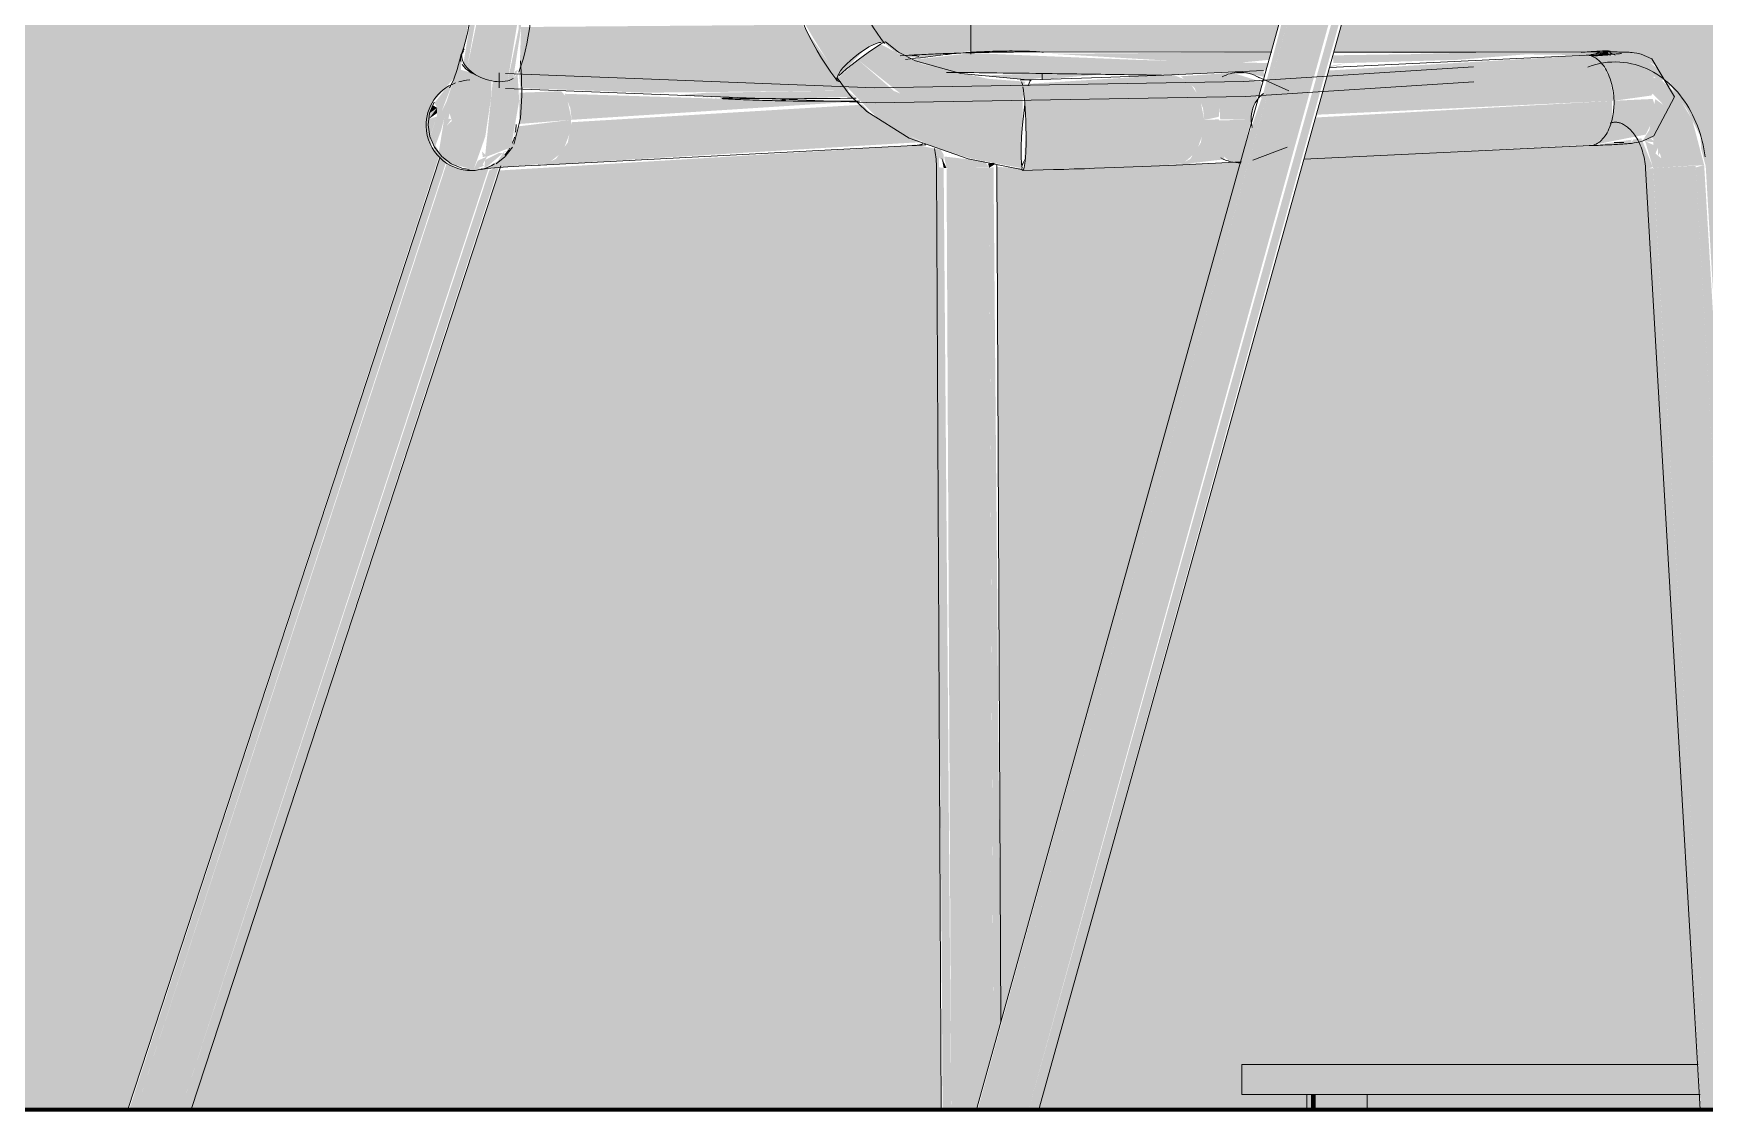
# Model space of a CAD drawing. Header units: inches. Extents: x 20426 to 36348, y -461 to 673.
# Drawn here: x 29198.65 to 29226.38, y 0 to 17.86 of the extents above; entities that cross this region are included whole.
import ezdxf

# ---------------------------------------------------------------- set-up
doc = ezdxf.new("R2010")
doc.units = ezdxf.units.IN
doc.header["$MEASUREMENT"] = 0
doc.linetypes.add('Grid Line 1_2_', pattern=[0.875, 0.5, -0.125, 0.125, -0.125])
for name, color, linetype, lineweight in [('A-FLOR-LEVL', 51, 'Continuous', 9), ('A-WALL', 113, 'Continuous', 13), ('C-TOPO', 7, 'Continuous', 9), ('I-FURN', 30, 'Continuous', 9), ('Q-CASE', 31, 'Continuous', 9)]:
    doc.layers.add(name, color=color, linetype=linetype, lineweight=lineweight)

# ---------------------------------------------------------------- blocks, each defined once
blk = doc.blocks.new('Casework 1 - Casework 1-456223-Elevation - East')
at = {"layer": 'Q-CASE'}
h = blk.add_hatch(color=256, dxfattribs=at)
h.paths.add_polyline_path([(-22519.774, 0), (-22513.177, 0), (-22513.177, 0.25), (-22519.707, 0.25), (-22519.718, 0.008), (-22519.841, 0)], flags=0)
h.paths.add_polyline_path([(-22521.548, 0), (-22520.693, 0), (-22520.707, 0.25), (-22526.289, 0.25), (-22526.289, 0), (-22521.591, 0)], flags=0)
h.paths.add_polyline_path([(-22510.623, 0), (-22505.796, 0.01), (-22505.796, 0.25), (-22512.311, 0.25), (-22512.311, 0), (-22510.996, 0)], flags=0)
h.paths.add_polyline_path([(-22521.392, 15.967), (-22521.392, 15.83), (-22521.366, 15.878), (-22521.37, 15.893)], flags=0)
h.paths.add_polyline_path([(-22521.606, 16.071), (-22521.437, 16.05), (-22521.544, 16.143), (-22521.605, 16.127), (-22521.606, 16.099)], flags=0)
h.paths.add_polyline_path([(-22521.803, 16.099), (-22521.839, 16.049), (-22521.839, 16.091)], flags=0)
h.paths.add_polyline_path([(-22531.668, 0), (-22527.155, 0), (-22527.155, 0.25), (-22528.301, 0.25), (-22528.301, 0.75), (-22520.736, 0.75), (-22521.548, 15.62), (-22521.48, 15.643), (-22521.67, 16.118), (-22522.536, 15.997), (-22527.271, 15.775), (-22530.663, 3.606)], flags=0)
h.paths.add_polyline_path([(-22505.771, 0.75), (-22505.753, 0.75), (-22504.981, 14.03), (-22504.981, 28.75), (-22505.537, 28.75), (-22505.537, 28.5), (-22507.827, 28.5), (-22507.827, 28.75), (-22507.918, 28.75), (-22507.918, 28.5), (-22510.623, 28.5), (-22510.623, 0.75), (-22505.796, 0.75)], flags=0)
h.paths.add_polyline_path([(-22519.736, 0.75), (-22514.866, 0.75), (-22514.866, 28.5), (-22517.57, 28.5), (-22517.57, 28.75), (-22517.662, 28.75), (-22517.662, 28.5), (-22519.952, 28.5), (-22519.952, 28.75), (-22532.8, 28.75), (-22532.8, 27.991), (-22529.528, 27.549), (-22526.968, 27.086), (-22526, 26.833), (-22525.407, 26.533), (-22525.341, 26.436), (-22525.075, 26.204), (-22524.788, 25.758), (-22524.576, 24.778), (-22524.809, 23.547), (-22526.095, 19.993), (-22526.777, 17.549), (-22522.196, 17.495), (-22522.139, 17.495), (-22521.698, 17.465), (-22521.429, 17.329), (-22521.299, 17.117), (-22521.263, 17.089), (-22521.209, 17.089), (-22521.131, 16.899), (-22520.917, 16.602), (-22520.687, 16.143), (-22520.679, 15.944), (-22520.602, 15.658), (-22519.774, 1.407)], flags=0)
h.paths.add_polyline_path([(-22532.298, 1.458), (-22528.325, 15.714), (-22528.493, 15.718), (-22531.917, 15.615), (-22531.957, 15.625), (-22532.368, 15.644), (-22532.3, 1.912)], flags=0)
h.paths.add_polyline_path([(-22520.888, 15.914), (-22520.888, 16.047), (-22520.917, 16.014)], flags=0)
h.paths.add_polyline_path([(-22532.8, 17.532), (-22531.59, 17.552), (-22527.813, 17.55), (-22526.676, 21.414), (-22525.548, 24.575), (-22525.59, 25.084), (-22525.705, 25.388), (-22525.705, 25.436), (-22525.807, 25.592), (-22525.989, 25.745), (-22526.428, 25.888), (-22527.289, 26.133), (-22529.458, 26.532), (-22532.171, 26.916), (-22532.8, 26.992), (-22532.8, 17.548)], flags=0)
h.paths.add_polyline_path([(-22526.59, 25.977), (-22527.108, 26.103), (-22526.628, 25.986)], flags=0)
h.paths.add_polyline_path([(-22504.981, 30), (-22504.981, 36), (-22532.8, 36), (-22532.8, 30), (-22510.996, 30)], flags=0)
for p, q in [((-22527.155, 0), (-22531.674, 0)), ((-22520.683, 0), (-22526.289, 0))]:
    blk.add_line(p, q, dxfattribs=at)
blk = doc.blocks.new('Falcon 7700 Series Pedestal Base - 36_ Square Top x 30_ - Wheelchair Height-460525-Elevation - East')
at = {"layer": 'I-FURN'}
h = blk.add_hatch(color=256, dxfattribs=at)
h.paths.add_polyline_path([(-22431.524, 0.25), (-22423.93, 0.25), (-22423.959, 0.75), (-22431.524, 0.75)], flags=0)
h.paths.add_polyline_path([(-22415.968, 0.25), (-22415.968, 0.75), (-22422.959, 0.75), (-22422.916, 0.25), (-22419.005, 0.25)], flags=0)
for points in [[(-22430.379, 0), (-22430.299, 0), (-22430.299, 0.25), (-22430.379, 0.25)], [(-22430.299, 0), (-22429.513, 0), (-22429.513, 0.25), (-22430.299, 0.25)]]:
    blk.add_hatch(color=256, dxfattribs=at).paths.add_polyline_path(points, flags=0)
for p, q in [((-22431.524, 0.75), (-22423.95, 0.75)), ((-22431.524, 0.25), (-22431.524, 0.75)), ((-22423.921, 0.25), (-22431.524, 0.25)), ((-22430.446, 0.25), (-22430.446, 0)), ((-22429.446, 0), (-22429.446, 0.25)), ((-22430.299, 0), (-22430.379, 0)), ((-22429.513, 0), (-22430.299, 0))]:
    blk.add_line(p, q, dxfattribs=at)
blk = doc.blocks.new('HermanMiller_Collection_Air-Chair_SideChair_Arms - Arms-V112-Elevation - East')
at = {"layer": 'I-FURN'}
for points in [[(-22532.639, 0), (-22532.571, 0), (-22526.792, 20.736), (-22526.942, 20.675), (-22527.948, 16.856), (-22527.996, 16.809), (-22527.971, 16.786), (-22528.232, 16.048), (-22532.684, 0)], [(-22532.154, 0), (-22531.838, 0), (-22526.139, 20.625), (-22526.327, 20.683), (-22526.792, 20.734), (-22532.571, 0), (-22532.27, 0)], [(-22531.838, 0), (-22531.668, 0), (-22526, 20.512), (-22526.102, 20.578), (-22530.833, 3.606)], [(-22534.352, 17.697), (-22534.243, 17.711), (-22534.73, 18.591), (-22534.938, 19.169), (-22534.985, 19.091), (-22534.642, 18.177), (-22534.356, 17.704)], [(-22541.156, 17.287), (-22540.987, 18.233), (-22541.046, 19.018), (-22541.099, 19.025), (-22541.1, 18.069), (-22541.216, 17.371)], [(-22540.593, 17.058), (-22540.483, 17.073), (-22540.288, 18.233), (-22540.306, 19.031), (-22540.997, 19.009), (-22540.986, 18.094), (-22541.156, 17.287), (-22540.962, 17.144), (-22540.715, 17.065)], [(-22534.919, 17.287), (-22534.537, 17.606), (-22534.356, 17.704), (-22534.829, 18.591), (-22535.043, 19.095), (-22535.113, 19.108), (-22535.157, 19.06), (-22535.204, 19.056), (-22535.691, 19.009), (-22535.297, 17.914), (-22535.123, 17.625)], [(-22535, 17.124), (-22534.933, 17.207), (-22534.563, 17.584), (-22534.859, 17.35), (-22535.011, 17.141)], [(-22522.51, 17.483), (-22522.529, 17.507), (-22522.573, 17.496)], [(-22522.479, 17.477), (-22522.196, 17.495), (-22522.231, 17.553), (-22522.51, 17.483)], [(-22531.944, 15.622), (-22531.961, 15.97), (-22531.954, 16.346), (-22533.388, 16.634), (-22534.073, 16.904), (-22534.668, 17.42), (-22535.002, 17.117), (-22534.278, 16.386), (-22533.381, 15.957), (-22532.795, 15.784), (-22532.491, 15.724)], [(-22531.614, 17.095), (-22530.619, 17.181), (-22531.614, 17.195), (-22531.614, 17.096)], [(-22528.146, 16.428), (-22528.091, 16.68), (-22527.978, 16.957), (-22527.98, 17.058), (-22528.428, 17.198), (-22528.623, 17.133), (-22528.645, 16.953), (-22528.675, 16.733), (-22528.659, 16.434), (-22528.526, 16.432)], [(-22531.883, 16.318), (-22528.923, 16.423), (-22528.999, 16.798), (-22529.189, 17.073), (-22529.443, 17.174), (-22531.945, 17.017), (-22531.896, 16.6), (-22531.89, 16.512)], [(-22527.953, 17.047), (-22527.942, 17.088), (-22527.98, 17.058)], [(-22520.77, 15.665), (-22520.628, 15.674), (-22520.827, 16.429), (-22521.075, 16.841), (-22521.397, 17.142), (-22521.509, 17.106), (-22521.512, 17.057), (-22521.494, 16.884), (-22521.465, 16.839), (-22520.967, 16.333), (-22520.877, 16.028)], [(-22539.959, 15.675), (-22533.615, 16.056), (-22534.432, 16.498), (-22534.591, 16.677), (-22539.423, 16.386), (-22539.485, 16.051), (-22539.683, 15.776), (-22539.887, 15.688)], [(-22535.866, 16.739), (-22535.88, 16.777), (-22535.969, 16.741)], [(-22522.443, 16.014), (-22521.599, 16.181), (-22521.476, 16.423), (-22521.45, 16.672), (-22521.481, 16.772), (-22522.124, 16.742), (-22522.16, 16.416), (-22522.287, 16.143), (-22522.354, 16.068)], [(-22540.88, 15.615), (-22540.383, 15.658), (-22539.815, 15.701), (-22539.57, 15.895), (-22539.432, 16.26), (-22539.434, 16.425), (-22540.305, 16.317), (-22540.383, 16.112), (-22540.573, 15.778), (-22540.859, 15.624)], [(-22531.937, 15.585), (-22529.277, 15.7), (-22529.056, 15.893), (-22528.935, 16.229), (-22528.923, 16.423), (-22531.883, 16.318), (-22531.919, 15.606)], [(-22528.325, 15.714), (-22528.146, 16.428), (-22528.683, 16.416), (-22528.598, 15.817), (-22528.493, 15.732), (-22528.449, 15.727)], [(-22532.969, 15.619), (-22532.495, 15.637), (-22532.572, 15.74), (-22533.241, 15.817), (-22533.2, 15.624), (-22532.974, 15.619)], [(-22546.34, 0), (-22545.904, 0), (-22540.798, 15.629), (-22541.267, 15.606), (-22541.497, 15.697), (-22546.647, 0), (-22546.453, 0)], [(-22545.904, 0), (-22545.738, 0), (-22540.624, 15.659), (-22540.79, 15.585), (-22541.978, 11.964)], [(-22533.123, 0), (-22533.248, 15.627), (-22533.366, 15.643), (-22533.265, 0), (-22533.123, 0)], [(-22533.2, 15.624), (-22533.282, 15.8), (-22533.248, 15.627), (-22533.208, 15.625)], [(-22532.762, 0), (-22532.705, 0), (-22532.422, 1.015), (-22532.494, 15.63), (-22533.2, 15.62), (-22533.123, 0), (-22532.891, 0)], [(-22532.494, 15.63), (-22532.384, 15.697), (-22532.429, 15.713), (-22532.508, 15.697)], [(-22532.422, 1.015), (-22532.298, 1.458), (-22532.421, 15.637), (-22532.494, 15.63), (-22532.434, 3.606)], [(-22531.947, 15.639), (-22531.891, 15.793), (-22531.944, 15.697), (-22531.957, 15.697)], [(-22520.679, 0), (-22520.567, 0), (-22521.475, 15.624), (-22521.6, 15.619), (-22520.683, 0)], [(-22520.35, 0), (-22519.859, 0), (-22520.77, 15.665), (-22521.474, 15.624), (-22520.567, 0), (-22520.468, 0)], [(-22519.846, 0), (-22519.693, 0.01), (-22520.628, 15.674), (-22520.768, 15.636), (-22519.859, 0)]]:
    blk.add_hatch(color=256, dxfattribs=at).paths.add_polyline_path(points, flags=0)
h = blk.add_hatch(color=256, dxfattribs=at)
h.paths.add_polyline_path([(-22540.483, 17.073), (-22540.392, 17.109), (-22540.266, 17.911), (-22540.207, 19.04), (-22540.298, 19.026), (-22540.302, 17.929), (-22540.429, 17.328)], flags=0)
h.paths.add_polyline_path([(-22540.392, 17.109), (-22540.309, 17.254), (-22540.362, 17.231)], flags=0)
h = blk.add_hatch(color=256, dxfattribs=at)
h.paths.add_polyline_path([(-22535.013, 17.144), (-22534.919, 17.287), (-22535.467, 18.29), (-22535.691, 19.009), (-22535.878, 19.002), (-22535.593, 18.094), (-22535.406, 17.773), (-22535.1, 17.287)], flags=0)
h.paths.add_polyline_path([(-22535.021, 17.095), (-22535.054, 17.209), (-22535.053, 17.144)], flags=0)
h = blk.add_hatch(color=256, dxfattribs=at)
h.paths.add_polyline_path([(-22535.013, 17.144), (-22535.053, 17.144), (-22535.021, 17.156)], flags=0)
h.paths.add_polyline_path([(-22538.195, 16.876), (-22534.817, 16.911), (-22535.152, 17.371), (-22535.595, 18.003), (-22540.26, 17.966), (-22540.289, 17.125), (-22540.272, 16.951), (-22540.045, 16.943)], flags=0)
h = blk.add_hatch(color=256, dxfattribs=at)
h.paths.add_polyline_path([(-22536.82, 16.77), (-22536.82, 16.788), (-22536.912, 16.775)], flags=0)
h.paths.add_polyline_path([(-22539.42, 16.426), (-22534.641, 16.733), (-22534.715, 16.734), (-22536.912, 16.774), (-22539.539, 16.858), (-22539.444, 16.62), (-22539.435, 16.545)], flags=0)
h.paths.add_polyline_path([(-22533.881, 17.429), (-22533.763, 17.482), (-22533.97, 17.487), (-22533.887, 17.433)], flags=0)
h = blk.add_hatch(color=256, dxfattribs=at)
h.paths.add_polyline_path([(-22531.939, 16.344), (-22531.933, 16.96), (-22531.891, 17.059), (-22532.517, 17.107), (-22533.621, 17.353), (-22534.081, 17.57), (-22534.298, 17.681), (-22534.668, 17.42), (-22533.965, 16.861), (-22533.164, 16.545), (-22532.41, 16.421)], flags=0)
h.paths.add_polyline_path([(-22533.884, 17.511), (-22534.054, 17.552), (-22533.993, 17.52)], flags=0)
h = blk.add_hatch(color=256, dxfattribs=at)
h.paths.add_polyline_path([(-22529.637, 17.166), (-22527.898, 17.246), (-22527.864, 17.367), (-22529.998, 17.419), (-22532.783, 17.533), (-22533.855, 17.412), (-22533.724, 17.391), (-22533.076, 17.212), (-22529.739, 17.168)], flags=0)
h.paths.add_polyline_path([(-22526.847, 17.296), (-22526.558, 17.368), (-22526.841, 17.318)], flags=0)
h = blk.add_hatch(color=256, dxfattribs=at)
h.paths.add_polyline_path([(-22528.41, 17.367), (-22527.849, 17.421), (-22527.813, 17.549), (-22531.447, 17.521), (-22529.312, 17.396), (-22528.422, 17.368)], flags=0)
h.paths.add_polyline_path([(-22526.548, 17.368), (-22524.723, 17.421), (-22523.1, 17.551), (-22526.791, 17.496), (-22526.779, 17.368), (-22526.558, 17.368)], flags=0)
h = blk.add_hatch(color=256, dxfattribs=at)
h.paths.add_polyline_path([(-22528.923, 16.423), (-22528.683, 16.475), (-22528.629, 17.081), (-22528.529, 17.18), (-22528.176, 17.193), (-22527.928, 17.137), (-22527.941, 17.244), (-22529.312, 17.148), (-22529.083, 16.953), (-22528.944, 16.617)], flags=0)
h.paths.add_polyline_path([(-22528.143, 16.46), (-22528.128, 16.48), (-22528.141, 16.479)], flags=0)
h.paths.add_polyline_path([(-22527.066, 16.51), (-22522.124, 16.742), (-22522.201, 17.133), (-22522.339, 17.369), (-22522.479, 17.477), (-22522.66, 17.492), (-22526.861, 17.244), (-22527.053, 16.557)], flags=0)
h = blk.add_hatch(color=256, dxfattribs=at)
h.paths.add_polyline_path([(-22522.124, 16.742), (-22521.505, 16.829), (-22521.471, 16.877), (-22521.465, 17.145), (-22521.312, 17.079), (-22521.299, 17.117), (-22521.312, 17.205), (-22521.605, 17.438), (-22521.823, 17.502), (-22522.479, 17.477), (-22522.303, 17.331), (-22522.176, 17.069), (-22522.125, 16.755)], flags=0)
h.paths.add_polyline_path([(-22521.191, 16.961), (-22521.217, 17.145), (-22521.262, 17.034), (-22521.219, 16.99)], flags=0)
h = blk.add_hatch(color=256, dxfattribs=at)
h.paths.add_polyline_path([(-22546.718, 0), (-22546.647, 0), (-22541.501, 15.735), (-22541.606, 15.793), (-22546.765, 0)], flags=0)
h.paths.add_polyline_path([(-22541.012, 17.174), (-22541.053, 17.199), (-22541.023, 17.178)], flags=0)
h = blk.add_hatch(color=256, dxfattribs=at)
h.paths.add_polyline_path([(-22541.774, 16.151), (-22541.657, 16.481), (-22541.802, 16.344)], flags=0)
h.paths.add_polyline_path([(-22541.698, 15.97), (-22541.681, 16.19), (-22541.771, 16.143)], flags=0)
h.paths.add_polyline_path([(-22541.048, 15.6), (-22540.855, 16.148), (-22540.759, 16.791), (-22540.752, 17.074), (-22541.092, 17.209), (-22541.256, 17.255), (-22541.264, 17.42), (-22541.5, 16.724), (-22541.59, 16.545), (-22541.536, 16.447), (-22541.628, 15.88), (-22541.423, 15.697), (-22541.049, 15.6)], flags=0)
h.paths.add_polyline_path([(-22541.496, 16.327), (-22541.447, 16.533), (-22541.411, 16.407)], flags=0)
h = blk.add_hatch(color=256, dxfattribs=at)
h.paths.add_polyline_path([(-22531.968, 17.075), (-22532.008, 17.087), (-22531.974, 17.075)], flags=0)
h.paths.add_polyline_path([(-22531.886, 17.087), (-22531.614, 17.126), (-22531.614, 17.195), (-22532.783, 17.155), (-22532.478, 17.149), (-22531.891, 17.087)], flags=0)
h.paths.add_polyline_path([(-22533.044, 17.166), (-22533.14, 17.213), (-22533.076, 17.176)], flags=0)
h = blk.add_hatch(color=256, dxfattribs=at)
h.paths.add_polyline_path([(-22540.545, 15.898), (-22540.491, 15.898), (-22540.523, 15.911)], flags=0)
h.paths.add_polyline_path([(-22540.823, 15.817), (-22540.909, 15.9), (-22540.897, 15.809), (-22540.855, 15.814)], flags=0)
h.paths.add_polyline_path([(-22541.073, 15.585), (-22540.823, 15.65), (-22540.562, 15.872), (-22540.625, 15.875), (-22540.856, 15.76), (-22540.869, 15.644), (-22540.909, 15.622), (-22541.242, 15.622), (-22541.578, 15.816), (-22541.681, 16), (-22541.589, 16.248), (-22541.536, 16.448), (-22541.579, 16.566), (-22541.41, 17.006), (-22541.521, 16.933), (-22541.764, 16.625), (-22541.838, 16.318), (-22541.681, 15.886), (-22541.578, 15.777), (-22541.204, 15.599)], flags=0)
h.paths.add_polyline_path([(-22541.698, 15.97), (-22541.774, 16.151), (-22541.684, 16.143), (-22541.693, 16.034)], flags=0)
h.paths.add_polyline_path([(-22541.774, 16.151), (-22541.79, 16.355), (-22541.67, 16.441), (-22541.758, 16.19)], flags=0)
h.paths.add_polyline_path([(-22541.496, 16.327), (-22541.419, 16.435), (-22541.468, 16.447), (-22541.477, 16.407)], flags=0)
h.paths.add_polyline_path([(-22541.653, 16.625), (-22541.743, 16.625), (-22541.704, 16.716), (-22541.657, 16.633)], flags=0)
h.paths.add_polyline_path([(-22541.79, 16.441), (-22541.656, 16.537), (-22541.658, 16.48), (-22541.767, 16.447)], flags=0)
h = blk.add_hatch(color=256, dxfattribs=at)
h.paths.add_polyline_path([(-22541.045, 15.599), (-22540.88, 15.662), (-22540.897, 15.689), (-22540.823, 15.817), (-22540.979, 15.748), (-22541.048, 15.6)], flags=0)
h.paths.add_polyline_path([(-22540.677, 15.697), (-22540.523, 15.816), (-22540.545, 15.898), (-22540.617, 15.788)], flags=0)
h.paths.add_polyline_path([(-22540.392, 16.112), (-22540.348, 16.345), (-22540.336, 16.294), (-22540.383, 16.143)], flags=0)
h.paths.add_polyline_path([(-22540.823, 15.817), (-22540.429, 15.968), (-22540.292, 16.744), (-22540.319, 17.19), (-22540.396, 17.107), (-22540.602, 17.058), (-22540.732, 17.051), (-22540.855, 15.847)], flags=0)
h = blk.add_hatch(color=256, dxfattribs=at)
h.paths.add_polyline_path([(-22541.653, 16.625), (-22541.726, 16.667), (-22541.778, 16.537)], flags=0)
h.paths.add_polyline_path([(-22541.79, 16.441), (-22541.656, 16.537), (-22541.653, 16.625), (-22541.778, 16.457)], flags=0)
h = blk.add_hatch(color=256, dxfattribs=at)
h.paths.add_polyline_path([(-22540.345, 16.351), (-22540.304, 16.401), (-22540.345, 16.351)], flags=0)
h.paths.add_polyline_path([(-22540.301, 16.356), (-22539.42, 16.426), (-22539.504, 16.8), (-22539.596, 16.9), (-22540.283, 16.876), (-22540.298, 16.386)], flags=0)
h.paths.add_polyline_path([(-22539.57, 16.91), (-22539.596, 16.912), (-22539.579, 16.911)], flags=0)
h = blk.add_hatch(color=256, dxfattribs=at)
h.paths.add_polyline_path([(-22535.798, 16.777), (-22534.72, 16.81), (-22534.859, 16.91), (-22537.171, 16.876), (-22537.625, 16.839), (-22536.75, 16.783)], flags=0)
h.paths.add_polyline_path([(-22536.912, 16.777), (-22538.195, 16.876), (-22536.988, 16.781)], flags=0)
h = blk.add_hatch(color=256, dxfattribs=at)
h.paths.add_polyline_path([(-22529.406, 15.675), (-22528.586, 15.771), (-22528.598, 15.817), (-22528.683, 16.434), (-22528.923, 16.423), (-22528.98, 16.048), (-22529.157, 15.775), (-22529.307, 15.694)], flags=0)
h.paths.add_polyline_path([(-22527.271, 15.775), (-22522.443, 16.014), (-22522.274, 16.156), (-22522.16, 16.416), (-22522.16, 16.74), (-22527.079, 16.464), (-22527.27, 15.779)], flags=0)
h = blk.add_hatch(color=256, dxfattribs=at)
h.paths.add_polyline_path([(-22521.606, 16.071), (-22521.55, 16.145), (-22521.469, 16.108), (-22521.469, 16.007), (-22521.604, 16.07)], flags=0)
h.paths.add_polyline_path([(-22521.475, 15.624), (-22520.771, 15.67), (-22520.984, 16.391), (-22521.224, 16.615), (-22521.439, 16.769), (-22521.537, 16.256), (-22521.637, 16.099), (-22521.604, 16.063), (-22521.504, 15.723)], flags=0)
h.paths.add_polyline_path([(-22521.339, 15.788), (-22521.437, 15.867), (-22521.392, 15.967), (-22521.364, 15.873)], flags=0)
h = blk.add_hatch(color=256, dxfattribs=at)
h.paths.add_polyline_path([(-22531.881, 16.124), (-22531.914, 16.512), (-22531.885, 16.186), (-22531.881, 16.135)], flags=0)
h.paths.add_polyline_path([(-22531.903, 15.697), (-22531.896, 15.74), (-22531.926, 15.697)], flags=0)
for p, q in [((-22526.93, 20.719), (-22532.706, 0)), ((-22531.667, 0), (-22525.967, 20.451)), ((-22533.834, 17.496), (-22533.972, 17.488)), ((-22531.848, 17.552), (-22527.8, 17.551)), ((-22522.587, 17.496), (-22526.848, 17.296)), ((-22522.189, 17.492), (-22522.189, 17.565)), ((-22541.264, 17.42), (-22541.259, 17.396)), ((-22540.625, 17.208), (-22540.625, 16.957)), ((-22531.614, 17.195), (-22531.614, 17.088)), ((-22527.941, 17.245), (-22529.46, 17.173)), ((-22531.821, 17.062), (-22531.844, 16.991)), ((-22531.796, 17.091), (-22531.819, 17.066)), ((-22531.796, 17.091), (-22531.796, 17.091)), ((-22527.52, 16.908), (-22528.075, 17.157)), ((-22540.53, 15.809), (-22540.677, 15.697)), ((-22540.406, 15.97), (-22540.523, 15.816)), ((-22539.938, 15.675), (-22533.75, 15.998)), ((-22528.115, 15.754), (-22527.546, 15.972)), ((-22527.273, 15.774), (-22522.522, 15.997)), ((-22541.607, 15.793), (-22546.789, 0)), ((-22545.736, 0), (-22540.597, 15.664)), ((-22533.367, 15.645), (-22533.29, 0)), ((-22532.368, 15.671), (-22532.367, 15.65)), ((-22532.297, 1.459), (-22532.367, 15.65)), ((-22529.389, 15.675), (-22528.308, 15.726)), ((-22521.601, 15.618), (-22520.693, 0)), ((-22546.718, 0), (-22546.647, 0)), ((-22545.904, 0), (-22545.827, 0)), ((-22532.639, 0), (-22532.571, 0)), ((-22531.838, 0), (-22531.761, 0))]:
    blk.add_line(p, q, dxfattribs=at)
at = {"layer": 'I-FURN', "flags": 128}
for points in [[(-22540.296, 17.218), (-22540.258, 17.332), (-22540.223, 17.448), (-22540.193, 17.567), (-22540.166, 17.688), (-22540.143, 17.812), (-22540.123, 17.937), (-22540.107, 18.064), (-22540.095, 18.192), (-22540.086, 18.322), (-22540.081, 18.453), (-22540.079, 18.585), (-22540.081, 18.719), (-22540.086, 18.853), (-22540.095, 18.987), (-22540.107, 19.122), (-22540.111, 19.161)], [(-22534.228, 17.694), (-22534.291, 17.778), (-22534.353, 17.864), (-22534.412, 17.953), (-22534.468, 18.045), (-22534.522, 18.138), (-22534.573, 18.234), (-22534.621, 18.333), (-22534.667, 18.432), (-22534.709, 18.534), (-22534.748, 18.637), (-22534.784, 18.741), (-22534.817, 18.846), (-22534.846, 18.953), (-22534.872, 19.059), (-22534.895, 19.167), (-22534.901, 19.197)], [(-22541.238, 17.551), (-22541.212, 17.631), (-22541.188, 17.714), (-22541.165, 17.8), (-22541.146, 17.889), (-22541.128, 17.981), (-22541.113, 18.076), (-22541.101, 18.174), (-22541.091, 18.274), (-22541.084, 18.376), (-22541.08, 18.48), (-22541.079, 18.585), (-22541.08, 18.692), (-22541.085, 18.801), (-22541.092, 18.91), (-22541.102, 19.02), (-22541.105, 19.052)], [(-22535.884, 19.015), (-22535.856, 18.877), (-22535.824, 18.74), (-22535.787, 18.603), (-22535.747, 18.468), (-22535.702, 18.334), (-22535.653, 18.201), (-22535.599, 18.07), (-22535.542, 17.941), (-22535.481, 17.815), (-22535.416, 17.69), (-22535.348, 17.568), (-22535.275, 17.448), (-22535.199, 17.331), (-22535.12, 17.217), (-22535.037, 17.106), (-22535.013, 17.075)], [(-22541.261, 17.486), (-22541.32, 17.262), (-22541.376, 17.101), (-22541.425, 16.996), (-22541.448, 16.958), (-22541.449, 16.955)], [(-22541.219, 17.57), (-22541.258, 17.498), (-22541.264, 17.42)], [(-22534.668, 17.42), (-22534.563, 17.498), (-22534.462, 17.57), (-22534.371, 17.633), (-22534.298, 17.681), (-22534.245, 17.711), (-22534.218, 17.721)], [(-22534.215, 17.72), (-22533.997, 17.551), (-22533.716, 17.407), (-22532.961, 17.196), (-22531.85, 17.092), (-22531.796, 17.091)], [(-22533.846, 17.495), (-22533.821, 17.497), (-22533.795, 17.498), (-22533.768, 17.5), (-22533.739, 17.502), (-22533.709, 17.504), (-22533.677, 17.505), (-22533.644, 17.507), (-22533.61, 17.509), (-22533.575, 17.511), (-22533.539, 17.512), (-22533.501, 17.514), (-22533.462, 17.516), (-22533.423, 17.518), (-22533.382, 17.519), (-22533.34, 17.521), (-22533.297, 17.523), (-22533.254, 17.524), (-22533.209, 17.526), (-22533.164, 17.527), (-22533.118, 17.529), (-22533.072, 17.53), (-22533.025, 17.532), (-22532.978, 17.533), (-22532.93, 17.535), (-22532.882, 17.536), (-22532.834, 17.537), (-22532.786, 17.539), (-22532.738, 17.54), (-22532.689, 17.541), (-22532.641, 17.542), (-22532.592, 17.543), (-22532.544, 17.544), (-22532.497, 17.545), (-22532.449, 17.546), (-22532.402, 17.547), (-22532.356, 17.548), (-22532.31, 17.548), (-22532.265, 17.549), (-22532.22, 17.55), (-22532.177, 17.55), (-22532.134, 17.551), (-22532.092, 17.551), (-22532.051, 17.552), (-22532.011, 17.552), (-22531.972, 17.552), (-22531.934, 17.552), (-22531.897, 17.552), (-22531.862, 17.552), (-22531.848, 17.552)], [(-22526.777, 17.551), (-22524.417, 17.55), (-22522.294, 17.552)], [(-22521.999, 17.526), (-22522.002, 17.526), (-22522.009, 17.526), (-22522.019, 17.525), (-22522.032, 17.523), (-22522.048, 17.522), (-22522.066, 17.521), (-22522.086, 17.52), (-22522.108, 17.518), (-22522.132, 17.517), (-22522.158, 17.515), (-22522.186, 17.514), (-22522.215, 17.512), (-22522.246, 17.51), (-22522.279, 17.509), (-22522.312, 17.507), (-22522.348, 17.506), (-22522.384, 17.504), (-22522.422, 17.502), (-22522.461, 17.501), (-22522.501, 17.499), (-22522.541, 17.498), (-22522.583, 17.496), (-22522.584, 17.496)], [(-22521.122, 16.809), (-22521.495, 17.439), (-22521.673, 17.514), (-22521.748, 17.532), (-22521.792, 17.538), (-22521.824, 17.542), (-22521.85, 17.544), (-22521.873, 17.546), (-22521.896, 17.547), (-22521.918, 17.548), (-22521.941, 17.549), (-22521.965, 17.55), (-22521.99, 17.55), (-22522.016, 17.551), (-22522.044, 17.551), (-22522.072, 17.552), (-22522.102, 17.552), (-22522.133, 17.552), (-22522.166, 17.552), (-22522.2, 17.552), (-22522.235, 17.552), (-22522.271, 17.552), (-22522.295, 17.552)], [(-22541.236, 17.342), (-22541.177, 17.27), (-22541.089, 17.207), (-22541.009, 17.17)], [(-22540.52, 17.193), (-22534.397, 16.956), (-22528.265, 17.064), (-22524.456, 17.307)], [(-22540.268, 17.406), (-22540.255, 17.13), (-22540.249, 16.828), (-22540.268, 16.455), (-22540.374, 16.033), (-22540.379, 16.024)], [(-22534.985, 17.159), (-22534.933, 17.207), (-22534.859, 17.27), (-22534.769, 17.342), (-22534.668, 17.42)], [(-22522.166, 17.385), (-22522.231, 17.38), (-22522.296, 17.371), (-22522.361, 17.359), (-22522.424, 17.343), (-22522.487, 17.325), (-22522.549, 17.303), (-22522.559, 17.298)], [(-22520.614, 15.81), (-22520.623, 15.876), (-22520.634, 15.942), (-22520.647, 16.008), (-22520.662, 16.073), (-22520.679, 16.137), (-22520.697, 16.201), (-22520.718, 16.264), (-22520.741, 16.326), (-22520.765, 16.388), (-22520.792, 16.448), (-22520.82, 16.508), (-22520.85, 16.566), (-22520.883, 16.623), (-22520.917, 16.679), (-22520.953, 16.734), (-22520.991, 16.787), (-22521.031, 16.838), (-22521.073, 16.888), (-22521.116, 16.937), (-22521.162, 16.983), (-22521.209, 17.028), (-22521.258, 17.07), (-22521.309, 17.11), (-22521.361, 17.148), (-22521.415, 17.184), (-22521.471, 17.217), (-22521.528, 17.248), (-22521.587, 17.276), (-22521.647, 17.301), (-22521.709, 17.323), (-22521.771, 17.342), (-22521.835, 17.357), (-22521.899, 17.37), (-22521.964, 17.379), (-22522.029, 17.385), (-22522.095, 17.387), (-22522.16, 17.385), (-22522.166, 17.385)], [(-22541.294, 17.056), (-22541.221, 17.074), (-22541.164, 17.084), (-22541.111, 17.092)], [(-22540.521, 16.943), (-22534.383, 16.705), (-22528.238, 16.815), (-22524.452, 17.056)], [(-22535.016, 17.12), (-22534.8, 16.832), (-22534.524, 16.565), (-22533.818, 16.122), (-22532.844, 15.777), (-22531.927, 15.597)], [(-22529.46, 17.173), (-22529.592, 17.167), (-22529.729, 17.161), (-22529.87, 17.155), (-22530.016, 17.149), (-22530.165, 17.143), (-22530.318, 17.137), (-22530.475, 17.132), (-22530.634, 17.126), (-22530.797, 17.12), (-22530.962, 17.115), (-22531.129, 17.109), (-22531.298, 17.104), (-22531.47, 17.098), (-22531.642, 17.093), (-22531.816, 17.088), (-22531.976, 17.084)], [(-22541.802, 16.344), (-22541.778, 16.537), (-22541.705, 16.717)], [(-22531.901, 16.684), (-22531.92, 16.537), (-22531.939, 16.344)], [(-22521.122, 16.809), (-22521.464, 16.16), (-22521.638, 16.077), (-22521.712, 16.056), (-22521.756, 16.047), (-22521.787, 16.042), (-22521.812, 16.038), (-22521.836, 16.035), (-22521.858, 16.033), (-22521.881, 16.031), (-22521.904, 16.029), (-22521.928, 16.027), (-22521.952, 16.025), (-22521.979, 16.023), (-22522.006, 16.022), (-22522.034, 16.02), (-22522.064, 16.018), (-22522.095, 16.016), (-22522.128, 16.014), (-22522.162, 16.013), (-22522.197, 16.011), (-22522.233, 16.009), (-22522.27, 16.008), (-22522.309, 16.006), (-22522.349, 16.004), (-22522.389, 16.002), (-22522.431, 16.001), (-22522.473, 15.999), (-22522.517, 15.998), (-22522.524, 15.997)], [(-22522.19, 16.369), (-22522.177, 16.374), (-22522.164, 16.378), (-22522.152, 16.381), (-22522.14, 16.383), (-22522.128, 16.385), (-22522.115, 16.386), (-22522.113, 16.386)], [(-22522.113, 16.386), (-22522.101, 16.387), (-22522.089, 16.386), (-22522.077, 16.385), (-22522.064, 16.384), (-22522.051, 16.381), (-22522.038, 16.378), (-22522.024, 16.374), (-22522.009, 16.369), (-22521.995, 16.363), (-22521.98, 16.356), (-22521.964, 16.347), (-22521.948, 16.338), (-22521.932, 16.327), (-22521.915, 16.315), (-22521.898, 16.302), (-22521.881, 16.287), (-22521.863, 16.271), (-22521.846, 16.253), (-22521.829, 16.234), (-22521.812, 16.214), (-22521.795, 16.192), (-22521.778, 16.169), (-22521.762, 16.145), (-22521.746, 16.119), (-22521.731, 16.092), (-22521.716, 16.064), (-22521.702, 16.035), (-22521.689, 16.004), (-22521.676, 15.973), (-22521.664, 15.941), (-22521.653, 15.907), (-22521.643, 15.874), (-22521.634, 15.839), (-22521.626, 15.804), (-22521.619, 15.768), (-22521.613, 15.732), (-22521.608, 15.695), (-22521.604, 15.659), (-22521.601, 15.622), (-22521.601, 15.618)], [(-22541.121, 15.6), (-22541.242, 15.622), (-22541.423, 15.697), (-22541.578, 15.816), (-22541.698, 15.97), (-22541.774, 16.151), (-22541.802, 16.344)], [(-22531.939, 16.344), (-22531.954, 16.151), (-22531.961, 15.97), (-22531.963, 15.816), (-22531.957, 15.697), (-22531.944, 15.622)], [(-22533.737, 15.999), (-22533.72, 16), (-22533.7, 16.001), (-22533.679, 16.003), (-22533.655, 16.004), (-22533.63, 16.006), (-22533.603, 16.007), (-22533.574, 16.009), (-22533.544, 16.01)], [(-22533.403, 15.952), (-22533.395, 15.918), (-22533.389, 15.882), (-22533.383, 15.846), (-22533.378, 15.809), (-22533.374, 15.772), (-22533.371, 15.734), (-22533.368, 15.696), (-22533.367, 15.658), (-22533.367, 15.645)], [(-22521.963, 16.048), (-22521.965, 16.049), (-22521.972, 16.049), (-22521.982, 16.049), (-22521.995, 16.05), (-22522.011, 16.05), (-22522.029, 16.051), (-22522.05, 16.051), (-22522.072, 16.051), (-22522.096, 16.052), (-22522.122, 16.052)], [(-22540.924, 15.604), (-22540.915, 15.605), (-22540.892, 15.608), (-22540.858, 15.612), (-22540.814, 15.617), (-22540.762, 15.622), (-22540.702, 15.627), (-22540.634, 15.632), (-22540.56, 15.638), (-22540.478, 15.644), (-22540.39, 15.649), (-22540.296, 15.655), (-22540.195, 15.661), (-22540.089, 15.667), (-22539.977, 15.673), (-22539.938, 15.675)], [(-22529.389, 15.675), (-22529.524, 15.669), (-22529.664, 15.663), (-22529.807, 15.657), (-22529.955, 15.65), (-22530.106, 15.644), (-22530.261, 15.638), (-22530.42, 15.633), (-22530.581, 15.627), (-22530.745, 15.621), (-22530.912, 15.615), (-22531.081, 15.61), (-22531.252, 15.604), (-22531.425, 15.599), (-22531.599, 15.594), (-22531.774, 15.589), (-22531.935, 15.585)], [(-22546.647, 0), (-22546.558, 0), (-22546.453, 0), (-22546.34, 0), (-22546.222, 0), (-22546.106, 0), (-22545.998, 0), (-22545.904, 0)], [(-22532.571, 0), (-22532.484, 0), (-22532.382, 0), (-22532.27, 0), (-22532.154, 0), (-22532.039, 0), (-22531.932, 0), (-22531.838, 0)]]:
    blk.add_lwpolyline(points, dxfattribs=at)
at = {"layer": 'I-FURN'}
for centre, major_axis, ratio, start_param, end_param in [((-22540.767, 17.385), (-0.471, 0.167), 0.596783, 6.075208, 7.122406), ((-22534.62, 17.385), (0.393, 0.31), 0.26753, 0.631223, 2.202019), ((-22534.62, 17.385), (0.393, 0.31), 0.26753, 0.369424, 0.631223), ((-22538.593, 101.858), (0, 84.692), 0.707107, 3.220365, 3.231436), ((-22540.767, 17.385), (-0.471, 0.167), 0.596783, 0.839221, 2.410017), ((-22534.62, 17.385), (0.393, 0.31), 0.26753, 2.202019, 3.511016), ((-22528.335, 16.463), (0.021, 0.75), 0.90616, 0.058382, 0.472697), ((-22528.335, 16.463), (0.021, 0.75), 0.90616, 5.817968, 6.341567), ((-22541.091, 16.334), (-0.202, 0.722), 0.995009, 0.082527, 1.3209), ((-22540.767, 17.385), (-0.471, 0.167), 0.596783, 2.410017, 2.671816), ((-22531.955, 16.334), (-0.02, 0.75), 0.096081, 5.796547, 5.996591), ((-22531.955, 16.334), (-0.02, 0.75), 0.096081, 4.687594, 5.734792), ((-22527.693, 16.444), (0.014, 0.5), 0.90616, 0.84378, 1.629178), ((-22527.693, 16.444), (0.014, 0.5), 0.90616, 0.614097, 0.82502), ((-22527.693, 16.444), (0.014, 0.5), 0.90616, 1.629178, 1.890978), ((-22541.091, 16.334), (-0.202, 0.722), 0.995009, 1.3209, 2.891696), ((-22541.091, 16.334), (-0.202, 0.722), 0.995009, 4.032734, 4.17366), ((-22541.091, 16.334), (-0.202, 0.722), 0.995009, 4.288871, 4.462414), ((-22531.955, 16.334), (-0.02, 0.75), 0.096081, 3.116798, 4.687594), ((-22541.091, 16.334), (-0.202, 0.722), 0.995009, 3.722514, 3.908065), ((-22541.091, 16.334), (-0.202, 0.722), 0.995009, 2.891696, 3.415295), ((-22531.955, 16.334), (-0.02, 0.75), 0.096081, 2.854998, 3.116798), ((-22528.335, 16.463), (0.021, 0.75), 0.90616, 2.693808, 3.199975)]:
    blk.add_ellipse(centre, major_axis=major_axis, ratio=ratio, start_param=start_param, end_param=end_param, dxfattribs=at)
for points in [[(-22533.663, 17.477), (-22533.712, 17.49), (-22533.761, 17.497), (-22533.81, 17.496)], [(-22531.59, 17.548), (-22531.666, 17.555), (-22531.851, 17.566), (-22532.197, 17.57), (-22532.571, 17.56), (-22532.93, 17.539), (-22533.133, 17.519), (-22533.22, 17.508)], [(-22522.605, 17.55), (-22522.626, 17.548), (-22522.646, 17.547), (-22522.667, 17.545)], [(-22522.423, 17.527), (-22522.386, 17.541), (-22522.349, 17.55), (-22522.311, 17.552)], [(-22522.311, 17.552), (-22522.306, 17.552), (-22522.3, 17.552), (-22522.295, 17.552)], [(-22522.196, 17.538), (-22522.165, 17.529), (-22522.135, 17.516), (-22522.106, 17.498)], [(-22535.866, 16.739), (-22535.918, 16.74), (-22536.039, 16.742), (-22536.253, 16.748), (-22536.473, 16.755), (-22536.674, 16.763), (-22536.83, 16.771), (-22536.924, 16.777), (-22536.944, 16.782), (-22536.886, 16.784), (-22536.801, 16.784), (-22536.75, 16.783)], [(-22536.75, 16.783), (-22536.433, 16.779), (-22535.798, 16.774), (-22535.163, 16.779), (-22534.845, 16.784)], [(-22534.845, 16.784), (-22534.802, 16.784), (-22534.752, 16.784), (-22534.698, 16.784)]]:
    blk.add_open_spline(points, degree=3, dxfattribs=at)
for points, knots in [([(-22522.51, 17.51), (-22522.38, 17.527), (-22522.186, 17.555), (-22522.172, 17.573), (-22522.341, 17.568), (-22522.508, 17.557), (-22522.605, 17.55)], [-0.9999956, -0.9999956, -0.9999956, -0.9999956, -0.7, -0.4, -0.2, 0, 0, 0, 0]), ([(-22522.124, 16.742), (-22522.127, 16.855), (-22522.163, 17.08), (-22522.284, 17.328), (-22522.431, 17.466), (-22522.526, 17.496), (-22522.573, 17.496)], [0, 0, 0, 0, 0.285714, 0.571429, 0.785714, 1, 1, 1, 1]), ([(-22533.202, 17.213), (-22532.96, 17.211), (-22532.428, 17.205), (-22531.899, 17.198), (-22531.614, 17.195)], [-0.9193556, -0.9193556, -0.9193556, -0.9193556, -0.5, 0, 0, 0, 0]), ([(-22531.614, 17.195), (-22531.393, 17.192), (-22530.955, 17.186), (-22530.325, 17.177), (-22529.893, 17.17), (-22529.668, 17.166), (-22529.633, 17.166)], [-1, -1, -1, -1, -0.75, -0.5, -0.25, -0.2033778, -0.2033778, -0.2033778, -0.2033778]), ([(-22534.643, 16.733), (-22534.733, 16.733), (-22535.141, 16.732), (-22535.549, 16.735), (-22535.866, 16.739)], [-0.6421144, -0.6421144, -0.6421144, -0.6421144, -0.5, 0, 0, 0, 0]), ([(-22522.536, 15.997), (-22522.474, 15.996), (-22522.348, 16.045), (-22522.209, 16.24), (-22522.135, 16.489), (-22522.122, 16.657), (-22522.124, 16.742)], [0, 0, 0, 0, 0.285714, 0.571429, 0.785714, 1, 1, 1, 1]), ([(-22533.773, 15.997), (-22533.718, 15.998), (-22533.657, 16.008), (-22533.599, 16.027), (-22533.594, 16.029)], [0, 0, 0, 0, 0.1666667, 0.1821633, 0.1821633, 0.1821633, 0.1821633])]:
    blk.add_open_spline(points, degree=3, knots=knots, dxfattribs=at)
blk = doc.blocks.new('Casework 2 - Casework 1-491120-Elevation - East')
at = {"layer": 'Q-CASE'}
h = blk.add_hatch(color=256, dxfattribs=at)
h.paths.add_polyline_path([(-22613.107, 25.989), (-22612.993, 25.726), (-22612.881, 25.759), (-22613.051, 25.896), (-22613.084, 25.951)], flags=0)
h.paths.add_polyline_path([(-22543.382, 26.785), (-22543.434, 26.876), (-22543.4, 26.803)], flags=0)
h.paths.add_polyline_path([(-22635.053, 0), (-22613.198, 0), (-22612.499, 20.853), (-22613.121, 26.789), (-22612.744, 27.293), (-22611.387, 27.744), (-22610.474, 27.958), (-22609.339, 28.134), (-22607.828, 28.256), (-22604.244, 28.358), (-22604.244, 28.5), (-22608.194, 28.5), (-22608.194, 28.75), (-22614.744, 28.75), (-22614.744, 30), (-22590.744, 30), (-22590.744, 28.75), (-22597.294, 28.75), (-22597.338, 28.5), (-22601.244, 28.5), (-22601.244, 28.333), (-22597.247, 28.236), (-22595.32, 28.018), (-22594.067, 27.734), (-22592.863, 27.338), (-22592.644, 27.219), (-22592.304, 26.699), (-22592.37, 26.061), (-22592.468, 25.798), (-22592.495, 25.635), (-22592.449, 25.592), (-22592.509, 25.225), (-22592.495, 25.105), (-22593, 20.322), (-22592.291, 0), (-22546.787, 0), (-22541.624, 15.816), (-22541.736, 15.97), (-22541.831, 16.344), (-22541.725, 16.717), (-22541.337, 17.162), (-22541.288, 17.162), (-22541.192, 17.681), (-22541.1, 18.288), (-22541.107, 19.038), (-22541.113, 19.041), (-22541.232, 21.021), (-22541.607, 24.278), (-22541.929, 25.475), (-22542.105, 25.819), (-22542.527, 26.471), (-22543.498, 26.863), (-22543.79, 27.107), (-22543.875, 27.235), (-22543.967, 27.37), (-22544.004, 27.627), (-22543.872, 27.741), (-22543.935, 27.79), (-22543.513, 28.128), (-22542.797, 28.264), (-22540.045, 28.339), (-22538.874, 28.33), (-22535.539, 28.249), (-22532.8, 28.061), (-22532.8, 28.75), (-22538.2, 28.75), (-22538.2, 30), (-22532.8, 30), (-22532.8, 36), (-22635.053, 36), (-22635.053, 11.964)], flags=0)
h.paths.add_polyline_path([(-22593.337, 0), (-22593.291, 0), (-22593.868, 15.87), (-22593.99, 15.801), (-22593.95, 15.658), (-22593.925, 15.624), (-22593.361, 0.647)], flags=0)
h.paths.add_polyline_path([(-22610.061, 0), (-22610.061, 0.25), (-22610.744, 0.25), (-22610.691, 0.75), (-22604.244, 0.75), (-22604.244, 16.05), (-22607.869, 16.014), (-22608.29, 15.834), (-22608.625, 15.736), (-22609.354, 15.606), (-22610.128, 15.678), (-22610.625, 15.713), (-22610.575, 15.374), (-22611.153, 0), (-22610.565, 0)], flags=0)
h.paths.add_polyline_path([(-22609.195, 0), (-22596.294, 0), (-22596.294, 0.25), (-22609.195, 0.25), (-22609.195, 0.136)], flags=0)
h.paths.add_polyline_path([(-22594.336, 0), (-22594.964, 15.755), (-22595.314, 15.682), (-22596.466, 15.632), (-22597.03, 15.805), (-22597.17, 15.855), (-22598.045, 16.052), (-22601.244, 16.016), (-22601.244, 0.75), (-22594.744, 0.75), (-22594.798, 0.25), (-22595.428, 0.25), (-22595.428, 0), (-22594.453, 0)], flags=0)
h.paths.add_polyline_path([(-22612.197, 0), (-22612.152, 0), (-22611.543, 15.858), (-22611.643, 15.874), (-22612.152, 1.309)], flags=0)
h.paths.add_polyline_path([(-22533.289, 0), (-22533.325, 15.8), (-22533.248, 15.727), (-22533.249, 15.852), (-22533.296, 15.928), (-22533.723, 16.014), (-22533.87, 15.992), (-22540.623, 15.585), (-22545.738, 0), (-22533.342, 0)], flags=0)
h.paths.add_polyline_path([(-22593.37, 25.57), (-22593.317, 25.57), (-22593.341, 25.645)], flags=0)
h.paths.add_polyline_path([(-22593.886, 17.034), (-22593.998, 20.783), (-22593.868, 22.035), (-22593.479, 24.819), (-22593.341, 25.796), (-22593.293, 25.772), (-22593.265, 25.923), (-22593.341, 26.102), (-22593.341, 26.46), (-22594.481, 26.828), (-22596.479, 27.182), (-22597.167, 27.181), (-22597.737, 26.788), (-22598.151, 26.322), (-22598.554, 25.549), (-22598.679, 25.177), (-22598.737, 24.294), (-22598.515, 18.927), (-22598.316, 18.233), (-22597.878, 17.551), (-22595.171, 17.496), (-22595.171, 17.464), (-22595.159, 17.409), (-22594.984, 17.447), (-22594.798, 17.496), (-22594.211, 17.292), (-22594.112, 17.18), (-22594.108, 17.085), (-22593.994, 17.054), (-22593.946, 17.045)], flags=0)
h.paths.add_polyline_path([(-22611.603, 17.034), (-22611.341, 17.099), (-22611.153, 17.331), (-22610.855, 17.477), (-22610.519, 17.477), (-22610.362, 17.479), (-22610.316, 17.509), (-22609.465, 17.566), (-22607.828, 17.551), (-22607.586, 17.59), (-22607.395, 17.807), (-22607.078, 18.435), (-22606.928, 19.255), (-22606.787, 24.861), (-22606.861, 25.369), (-22607.274, 26.248), (-22607.885, 26.91), (-22608.487, 27.223), (-22609.861, 27.06), (-22611.631, 26.655), (-22612.181, 26.392), (-22611.62, 22.035), (-22611.541, 21.422), (-22611.494, 20.131), (-22611.6, 17.099)], flags=0)
h.paths.add_polyline_path([(-22595.194, 17.073), (-22595.171, 17.159), (-22595.218, 17.126), (-22595.196, 17.074)], flags=0)
h.paths.add_polyline_path([(-22610.511, 17.079), (-22610.271, 17.149), (-22610.316, 17.159), (-22610.516, 17.089)], flags=0)
h.paths.add_polyline_path([(-22534.024, 17.522), (-22534.024, 17.599), (-22533.993, 17.52)], flags=0)
h.paths.add_polyline_path([(-22533.668, 17.453), (-22532.8, 17.568), (-22532.8, 26.992), (-22535.167, 27.225), (-22535.478, 26.833), (-22535.591, 26.537), (-22535.743, 26.104), (-22535.785, 25.435), (-22535.725, 24.685), (-22535.589, 24.022), (-22535.065, 20.75), (-22534.824, 18.914), (-22534.597, 18.308), (-22534.243, 17.711), (-22534.145, 17.625), (-22533.972, 17.488), (-22533.675, 17.455)], flags=0)
h.paths.add_polyline_path([(-22606.447, 19.006), (-22606.499, 19.016), (-22606.45, 19.006)], flags=0)
h.paths.add_polyline_path([(-22593.121, 25.478), (-22593.16, 25.761), (-22593.214, 25.655), (-22593.135, 25.505)], flags=0)
h.paths.add_polyline_path([(-22593.049, 25.605), (-22593.049, 25.718), (-22593.097, 25.628)], flags=0)
h.paths.add_polyline_path([(-22607.265, 26.246), (-22607.579, 26.654), (-22607.266, 26.248)], flags=0)
h.paths.add_polyline_path([(-22543.434, 27.078), (-22543.232, 27.181), (-22543.308, 27.212), (-22543.331, 27.15), (-22543.425, 27.084)], flags=0)
h.paths.add_polyline_path([(-22543.564, 27.076), (-22543.437, 27.107), (-22543.458, 27.169), (-22543.561, 27.078)], flags=0)
for p, q in [((-22532.8, 17.518), (-22532.8, 26.992)), ((-22546.787, 0), (-22592.291, 0)), ((-22533.289, 0), (-22545.742, 0))]:
    blk.add_line(p, q, dxfattribs=at)

msp = doc.modelspace()

# ---------------------------------------------------------------- linework, layer by layer
at = {"layer": 'A-FLOR-LEVL', "linetype": 'Grid Line 1_2_'}
msp.add_line((28584.132, 0), (31320.903, 0), dxfattribs=at)
at = {"layer": 'A-WALL'}
msp.add_line((29432.951, 0), (29097.451, 0), dxfattribs=at)
at = {"layer": 'C-TOPO', "lineweight": 70}
msp.add_line((28934.343, 0), (29255.685, 0), dxfattribs=at)
at = {"layer": 'C-TOPO'}
msp.add_line((29255.686, 0), (28934.343, 0), dxfattribs=at)

# ---------------------------------------------------------------- block references
at = {"layer": 'I-FURN'}
for name, p in [('Falcon 7700 Series Pedestal Base - 36_ Square Top x 30_ - Wheelchair Height-460525-Elevation - East', (51650.227, 0)), ('HermanMiller_Collection_Air-Chair_SideChair_Arms - Arms-V112-Elevation - East', (51747.003, 0))]:
    msp.add_blockref(name, p, dxfattribs=at)
at = {"layer": 'Q-CASE'}
for name in ['Casework 2 - Casework 1-491120-Elevation - East', 'Casework 1 - Casework 1-456223-Elevation - East']:
    msp.add_blockref(name, (51747.003, 0), dxfattribs=at)

doc.saveas('drawing.dxf')
